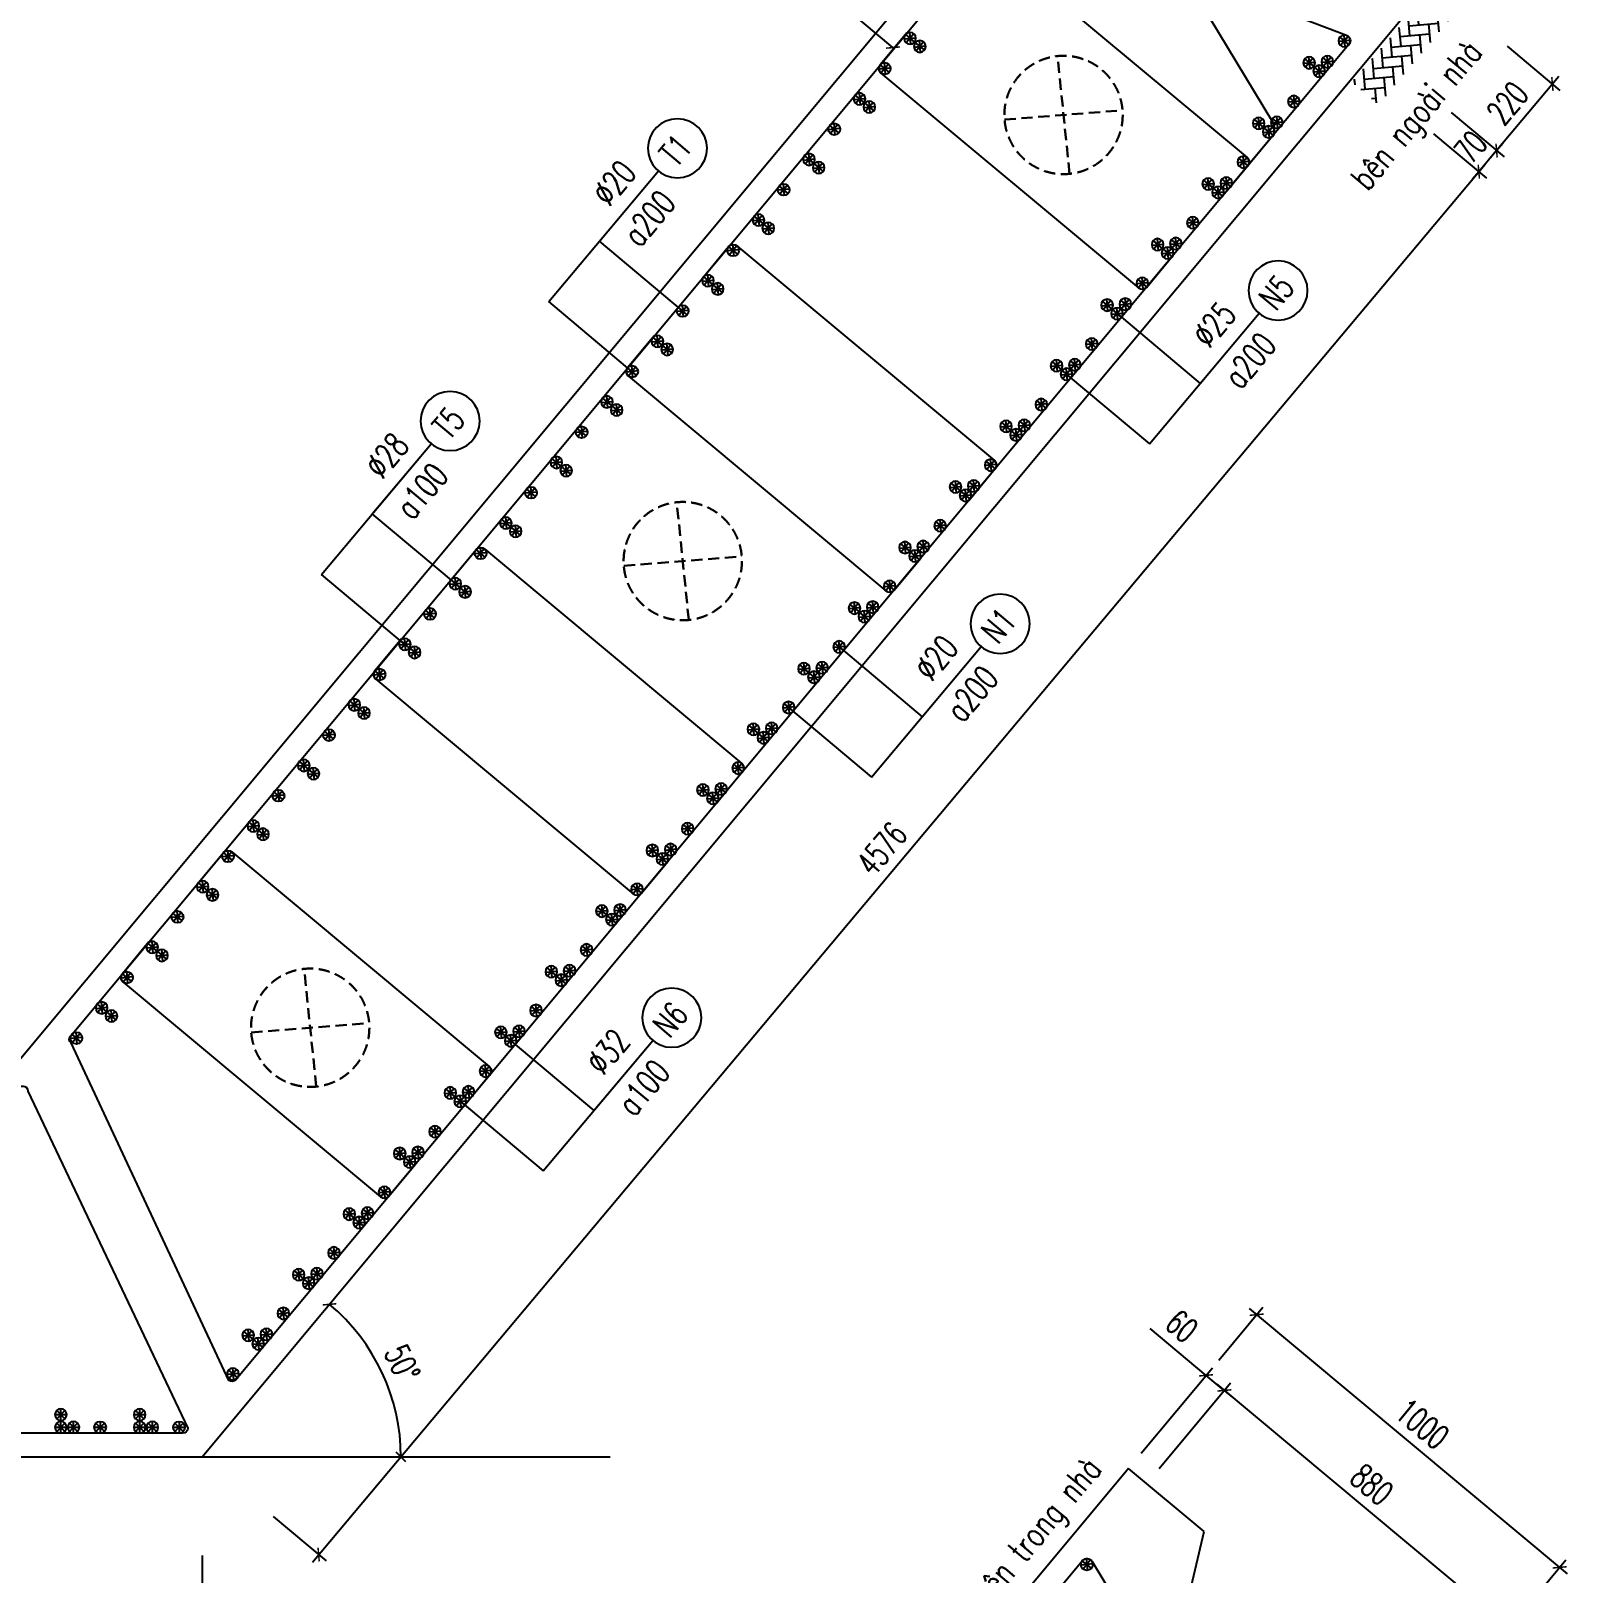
# Model space of a CAD drawing. Header units: millimetres. Extents: x -143483 to 1166745, y -1448440 to -1202244.
# Drawn here: x 1077720 to 1093299, y -1267271 to -1251632 of the extents above; entities that cross this region are included whole.
import ezdxf
from ezdxf.enums import TextEntityAlignment as Align

# ---------------------------------------------------------------- set-up
doc = ezdxf.new("R2010")
doc.units = ezdxf.units.MM
doc.header["$LTSCALE"] = 30
doc.header["$PDMODE"] = 3
doc.linetypes.add('DASHED', pattern=[19.05, 12.7, -6.35])
doc.layers.get('0').update_dxf_attribs({"lineweight": 9})
doc.layers.get('Defpoints').update_dxf_attribs({"lineweight": 9})
for name, color, linetype in [('ccu11-Cotthep', 9, 'Continuous'), ('ccu11-Dim', 8, 'Continuous'), ('ccu11-Hatch', 8, 'Continuous'), ('ccu11-Text', 31, 'Continuous'), ('ccu11-Thep', 4, 'Continuous'), ('ccu11-Thep doc', 4, 'Continuous'), ('ccu11-Thepdai', 6, 'Continuous'), ('Xref_ST_MBDV Cot vach 30.7.2022$0$Xref_ST_MBDV Cot vach 30.7.2022|Xref_ST_MBDV Cot vach 30.7.2022|Xref_ST_MBDV Cot vach 30.7.2022|Xref_ST_MBDV Cot vach 30.7.2022|ccu12-Thay', 7, 'Continuous')]:
    doc.layers.add(name, color=color, linetype=linetype)
doc.layers.add('ccu11-Khuat', color=9, linetype='DASHED', lineweight=30)
doc.layers.add('Vicom_thep doc', color=1, linetype='Continuous', lineweight=35)
doc.styles.add('ccu11-dim', font='vnsimli.shx', dxfattribs={"width": 0.65, "bigfont": 'bigfont.shx'})
doc.styles.add('ccu11-vnsimli', font='vnsimli.shx', dxfattribs={"width": 0.8, "bigfont": 'vns.shx'})
doc.styles.add('ccu11-vnsimple', font='vnsimple.shx', dxfattribs={"bigfont": 'bigfont.shx'})
doc.styles.add('ccu11_simli', font='vnsimli.shx', dxfattribs={"width": 0.8})
doc.dimstyles.new('ccu11-100', dxfattribs={"dimscale": 100, "dimtxt": 2.5, "dimasz": 1, "dimexe": 1, "dimexo": 2, "dimgap": 1, "dimtad": 1, "dimdec": 0, "dimdsep": 46, "dimtxsty": 'ccu11-dim', "dimblk": 'ARCHTICK', "dimcen": -1, "dimdle": 1, "dimclrd": 256, "dimclre": 256, "dimclrt": 3, "dimadec": 0, "dimazin": 2, "dimtfac": 0.1, "dimtdec": 0, "dimtmove": 0, "dimatfit": 1, "dimldrblk": 'ARCHTICK', "dimfxl": 0, "dimtvp": 0.833333, "dimtolj": 1, "dimtzin": 12, "dimarcsym": 0})
doc.dimstyles.new('ccu11-100x4', dxfattribs={"dimscale": 100, "dimtxt": 2.5, "dimasz": 1, "dimexe": 1, "dimexo": 2, "dimgap": 1, "dimtad": 1, "dimdec": 0, "dimlfac": 0.25, "dimdsep": 46, "dimtxsty": 'ccu11-dim', "dimblk": 'ARCHTICK', "dimcen": -1, "dimdle": 1, "dimclrd": 256, "dimclre": 256, "dimclrt": 3, "dimadec": 0, "dimazin": 2, "dimtfac": 0.1, "dimtdec": 0, "dimtmove": 0, "dimatfit": 1, "dimldrblk": 'ARCHTICK', "dimfxl": 0, "dimtvp": 0.833333, "dimtolj": 1, "dimtzin": 12, "dimarcsym": 0})

# ---------------------------------------------------------------- blocks, each defined once
blk = doc.blocks.new('MCT')
at = {"ltscale": 0.005}
for p, q in [((-0.49, 0), (0.49, 0)), ((0.35, -0.35), (-0.35, 0.35)), ((-0.35, -0.35), (0.35, 0.35)), ((0, -0.49), (0, 0.49))]:
    blk.add_line(p, q, dxfattribs=at)
blk.add_circle((0, 0), 0.492, dxfattribs=at)
blk = doc.blocks.new('*U1283')
at = {"layer": 'ccu11-Thep doc', "xscale": -121.9200000001001, "yscale": 121.9200000001001, "zscale": 121.92, "rotation": 270}
blk.add_blockref('MCT', (0, 0), dxfattribs=at)
blk = doc.blocks.new('*U1284')
at = {"layer": 'ccu11-Thep doc', "color": 0, "linetype": 'ByBlock', "lineweight": -2, "transparency": 16777216}
for p in [(18400, 0), (19200, 0)]:
    blk.add_blockref('*U1283', p, dxfattribs=at)
blk = doc.blocks.new('_ARCHTICK')
at = {"color": 0, "linetype": 'ByBlock', "const_width": 0.15}
blk.add_lwpolyline([(-0.5, -0.5), (0.5, 0.5)], dxfattribs=at)
blk = doc.blocks.new('*D3285')
at = {"layer": 'ccu11-Dim', "linetype": 'ByBlock', "lineweight": -2, "ltscale": 30, "transparency": 16777216}
for p, q in [((1059962, -1267092), (1059962, -1267792)), ((1079458, -1267092), (1079458, -1267792)), ((1059862, -1267692), (1079558, -1267692))]:
    blk.add_line(p, q, dxfattribs=at)
at = {"layer": 'Defpoints', "color": 0, "linetype": 'ByBlock', "ltscale": 30, "transparency": 16777216}
for p in [(1059962, -1266892), (1079458, -1266892), (1079458, -1267692)]:
    blk.add_point(p, dxfattribs=at)
at = {"layer": 'ccu11-Dim', "linetype": 'ByBlock', "lineweight": -2, "ltscale": 30, "transparency": 16777216, "xscale": 100, "yscale": 100, "zscale": 100, "rotation": 180}
blk.add_blockref('_ARCHTICK', (1059962, -1267692), dxfattribs=at)
at = {"layer": 'ccu11-Dim', "linetype": 'ByBlock', "lineweight": -2, "ltscale": 30, "transparency": 16777216, "xscale": 100, "yscale": 100, "zscale": 100}
blk.add_blockref('_ARCHTICK', (1079458, -1267692), dxfattribs=at)
at = {"layer": 'ccu11-Dim', "color": 3, "linetype": 'ByBlock', "ltscale": 30, "transparency": 16777216, "insert": (1069710, -1267467), "char_height": 250, "attachment_point": 5, "style": 'ccu11-dim'}
blk.add_mtext('\\A1;4874', dxfattribs=at)
blk = doc.blocks.new('*D3287')
at = {"layer": 'ccu11-Dim', "lineweight": -2, "transparency": 16777216}
blk.add_arc((1079458, -1266092), 2014, 360, 50.177, dxfattribs=at)
at = {"layer": 'Defpoints', "color": 0, "transparency": 16777216}
for p in [(1091923, -1251144), (1081387, -1265512), (1079458, -1266092), (1079458, -1266092), (1083595, -1266092)]:
    blk.add_point(p, dxfattribs=at)
at = {"layer": 'ccu11-Dim', "lineweight": -2, "transparency": 16777216, "xscale": 100, "yscale": 100, "zscale": 100}
for p, rotation in [((1080748, -1264545), 140.1770003494877), ((1081472, -1266092), 269.9999999999994)]:
    blk.add_blockref('_ARCHTICK', p, dxfattribs=dict(at, rotation=rotation))
at = {"layer": 'ccu11-Dim', "color": 3, "transparency": 16777216, "insert": (1081486, -1265143), "char_height": 250, "attachment_point": 5, "rotation": 295.0885, "style": 'ccu11-dim'}
blk.add_mtext('\\A1;50\\M+1818B', dxfattribs=at)
blk = doc.blocks.new('*D3288')
at = {"layer": 'ccu11-Dim', "linetype": 'ByBlock', "lineweight": -2, "ltscale": 30, "transparency": 16777216}
for p, q in [((1092689, -1251787), (1093225, -1252237)), ((1093213, -1252096), (1092519, -1252923)), ((1092124, -1252461), (1092660, -1252911))]:
    blk.add_line(p, q, dxfattribs=at)
at = {"layer": 'Defpoints', "color": 0, "linetype": 'ByBlock', "ltscale": 30, "transparency": 16777216}
for p in [(1092536, -1251658), (1091970, -1252332), (1092583, -1252846)]:
    blk.add_point(p, dxfattribs=at)
at = {"layer": 'ccu11-Dim', "linetype": 'ByBlock', "lineweight": -2, "ltscale": 30, "transparency": 16777216, "xscale": 100, "yscale": 100, "zscale": 100}
for p, rotation in [((1093149, -1252172), 49.9999999935166), ((1092583, -1252846), 229.9999999935166)]:
    blk.add_blockref('_ARCHTICK', p, dxfattribs=dict(at, rotation=rotation))
at = {"layer": 'ccu11-Dim', "color": 3, "linetype": 'ByBlock', "ltscale": 30, "transparency": 16777216, "insert": (1092694, -1252365), "char_height": 250, "attachment_point": 5, "rotation": 50, "style": 'ccu11-dim'}
blk.add_mtext('\\A1;220', dxfattribs=at)
blk = doc.blocks.new('*D3289')
at = {"layer": 'ccu11-Dim', "linetype": 'ByBlock', "lineweight": -2, "ltscale": 30, "transparency": 16777216}
for p, q in [((1092124, -1252461), (1092660, -1252911)), ((1091944, -1252675), (1092480, -1253125)), ((1092583, -1252846), (1092647, -1252770)), ((1092583, -1252846), (1092403, -1253061)), ((1092403, -1253061), (1092339, -1253137))]:
    blk.add_line(p, q, dxfattribs=at)
at = {"layer": 'Defpoints', "color": 0, "linetype": 'ByBlock', "ltscale": 30, "transparency": 16777216}
for p in [(1091970, -1252332), (1091790, -1252547), (1092403, -1253061)]:
    blk.add_point(p, dxfattribs=at)
at = {"layer": 'ccu11-Dim', "linetype": 'ByBlock', "lineweight": -2, "ltscale": 30, "transparency": 16777216, "xscale": 100, "yscale": 100, "zscale": 100}
for p, rotation in [((1092583, -1252846), 229.9999999935166), ((1092403, -1253061), 49.99999999351658)]:
    blk.add_blockref('_ARCHTICK', p, dxfattribs=dict(at, rotation=rotation))
at = {"layer": 'ccu11-Dim', "color": 3, "linetype": 'ByBlock', "ltscale": 30, "transparency": 16777216, "insert": (1092321, -1252809), "char_height": 250, "attachment_point": 5, "rotation": 50, "style": 'ccu11-dim'}
blk.add_mtext('\\A1;70', dxfattribs=at)
blk = doc.blocks.new('*D3290')
at = {"layer": 'ccu11-Dim', "linetype": 'ByBlock', "lineweight": -2, "ltscale": 30, "transparency": 16777216}
for p, q in [((1091944, -1252675), (1092480, -1253125)), ((1080574, -1267159), (1092467, -1252984)), ((1080178, -1266696), (1080715, -1267146))]:
    blk.add_line(p, q, dxfattribs=at)
at = {"layer": 'Defpoints', "color": 0, "linetype": 'ByBlock', "ltscale": 30, "transparency": 16777216}
for p in [(1091790, -1252547), (1092403, -1253061), (1080025, -1266568)]:
    blk.add_point(p, dxfattribs=at)
at = {"layer": 'ccu11-Dim', "linetype": 'ByBlock', "lineweight": -2, "ltscale": 30, "transparency": 16777216, "xscale": 100, "yscale": 100, "zscale": 100}
for p, rotation in [((1092403, -1253061), 49.99999999351658), ((1080638, -1267082), 229.9999999935166)]:
    blk.add_blockref('_ARCHTICK', p, dxfattribs=dict(at, rotation=rotation))
at = {"layer": 'ccu11-Dim', "color": 3, "linetype": 'ByBlock', "ltscale": 30, "transparency": 16777216, "insert": (1086348, -1259927), "char_height": 250, "attachment_point": 5, "rotation": 50, "style": 'ccu11-dim'}
blk.add_mtext('\\A1;4576', dxfattribs=at)
blk = doc.blocks.new('*U1297')
at = {"layer": 'ccu11-Thep doc', "xscale": -121.9200000001001, "yscale": 121.9200000001001, "zscale": 121.92, "rotation": 270}
blk.add_blockref('MCT', (0, 0), dxfattribs=at)
blk = doc.blocks.new('*U1298')
at = {"layer": 'ccu11-Thep doc', "color": 0, "linetype": 'ByBlock', "lineweight": -2, "transparency": 16777216}
for p in [(0, 0), (800, 0), (1600, 0), (2400, 0), (3200, 0), (4000, 0), (4800, 0), (5600, 0), (6400, 0), (7200, 0), (8000, 0), (8800, 0), (9600, 0), (10400, 0), (11200, 0), (12000, 0), (12800, 0), (13600, 0), (14400, 0), (15200, 0), (16000, 0)]:
    blk.add_blockref('*U1297', p, dxfattribs=at)
blk = doc.blocks.new('*U1281')
at = {"layer": 'ccu11-Thep doc', "xscale": -121.9200000001001, "yscale": 121.9200000001001, "zscale": 121.92, "rotation": 270}
blk.add_blockref('MCT', (0, 0), dxfattribs=at)
blk = doc.blocks.new('*U1282')
at = {"layer": 'ccu11-Thep doc', "color": 0, "linetype": 'ByBlock', "lineweight": -2, "transparency": 16777216}
for p in [(0, 0), (800, 0), (1600, 0), (2400, 0), (3200, 0), (4000, 0), (4800, 0), (5600, 0), (6400, 0), (7200, 0), (8000, 0), (8800, 0), (9600, 0), (10400, 0), (11200, 0), (12000, 0), (12800, 0), (13600, 0), (14400, 0), (15200, 0), (16000, 0), (16800, 0), (17600, 0)]:
    blk.add_blockref('*U1281', p, dxfattribs=at)
blk = doc.blocks.new('ccu11_block_thep')
at = {"layer": 'ccu11-Thep', "color": 3}
for p, q in [((-0.4, 0), (0.4, 0)), ((-0.28, 0.28), (0.28, -0.28)), ((0.28, 0.28), (-0.28, -0.28)), ((0, 0.4), (0, -0.4))]:
    blk.add_line(p, q, dxfattribs=at)
at = {"layer": 'ccu11-Thep', "color": 1, "const_width": 0.0667}
blk.add_lwpolyline([(-0.4, 0, 1), (0.4, 0, 1), (-0.4, 0, 1)], format="xyb", dxfattribs=at)
at = {"layer": 'ccu11-Thep', "color": 1}
blk.add_circle((0, 0), 0.4, dxfattribs=at)
blk = doc.blocks.new('*U1273')
at = {"layer": 'Vicom_thep doc', "xscale": -150, "yscale": 150, "zscale": 150, "rotation": 180}
blk.add_blockref('ccu11_block_thep', (0, 0), dxfattribs=at)
blk = doc.blocks.new('*U1274')
at = {"layer": 'ccu11-Thep doc', "color": 0, "linetype": 'ByBlock', "lineweight": -2, "transparency": 16777216}
for p in [(17600, 0), (18400, 0)]:
    blk.add_blockref('*U1273', p, dxfattribs=at)
blk = doc.blocks.new('*U1299')
at = {"layer": 'Vicom_thep doc', "xscale": -150, "yscale": 150, "zscale": 150, "rotation": 180}
blk.add_blockref('ccu11_block_thep', (0, 0), dxfattribs=at)
blk = doc.blocks.new('*U1300')
at = {"layer": 'ccu11-Thep doc', "color": 0, "linetype": 'ByBlock', "lineweight": -2, "transparency": 16777216}
for p in [(0, 0), (800, 0), (1600, 0), (2400, 0), (3200, 0), (4000, 0), (4800, 0), (5600, 0), (6400, 0), (7200, 0), (8000, 0), (8800, 0), (9600, 0), (10400, 0), (11200, 0), (12000, 0), (12800, 0), (13600, 0), (14400, 0), (15200, 0), (16000, 0), (16800, 0)]:
    blk.add_blockref('*U1299', p, dxfattribs=at)
blk = doc.blocks.new('*U1277')
at = {"layer": 'Vicom_thep doc', "xscale": -150, "yscale": 150, "zscale": 150, "rotation": 180}
blk.add_blockref('ccu11_block_thep', (0, 0), dxfattribs=at)
blk = doc.blocks.new('*U1278')
at = {"layer": 'ccu11-Thep doc', "color": 0, "linetype": 'ByBlock', "lineweight": -2, "transparency": 16777216}
for p in [(0, 0), (800, 0), (1600, 0), (2400, 0), (3200, 0), (4000, 0), (4800, 0), (5600, 0), (6400, 0), (7200, 0), (8000, 0), (8800, 0), (9600, 0), (10400, 0), (11200, 0), (12000, 0), (12800, 0), (13600, 0), (14400, 0), (15200, 0)]:
    blk.add_blockref('*U1277', p, dxfattribs=at)
blk = doc.blocks.new('*U1293')
at = {"layer": 'Vicom_thep doc', "xscale": -150, "yscale": 150, "zscale": 150, "rotation": 180}
blk.add_blockref('ccu11_block_thep', (0, 0), dxfattribs=at)
blk = doc.blocks.new('*U1294')
at = {"layer": 'ccu11-Thep doc', "color": 0, "linetype": 'ByBlock', "lineweight": -2, "transparency": 16777216}
for p in [(0, 0), (800, 0), (1600, 0), (2400, 0), (3200, 0), (4000, 0), (4800, 0), (5600, 0), (6400, 0), (7200, 0), (8000, 0), (8800, 0), (9600, 0), (10400, 0), (11200, 0), (12000, 0), (12800, 0), (13600, 0), (14400, 0), (15200, 0)]:
    blk.add_blockref('*U1293', p, dxfattribs=at)
blk = doc.blocks.new('*U2213')
at = {"layer": 'Vicom_thep doc', "xscale": -150, "yscale": 150, "zscale": 150, "rotation": 180}
blk.add_blockref('ccu11_block_thep', (0, 0), dxfattribs=at)
blk = doc.blocks.new('*U2214')
at = {"layer": 'ccu11-Thep doc', "color": 0, "linetype": 'ByBlock', "lineweight": -2, "transparency": 16777216}
for p in [(17600, 0), (18400, 0)]:
    blk.add_blockref('*U2213', p, dxfattribs=at)
blk = doc.blocks.new('*U2215')
at = {"layer": 'Vicom_thep doc', "xscale": -150, "yscale": 150, "zscale": 150, "rotation": 180}
blk.add_blockref('ccu11_block_thep', (0, 0), dxfattribs=at)
blk = doc.blocks.new('*U2216')
at = {"layer": 'ccu11-Thep doc', "color": 0, "linetype": 'ByBlock', "lineweight": -2, "transparency": 16777216}
for p in [(17600, 0), (18400, 0)]:
    blk.add_blockref('*U2215', p, dxfattribs=at)
blk = doc.blocks.new('*U2217')
at = {"layer": 'Vicom_thep doc', "xscale": -150, "yscale": 150, "zscale": 150, "rotation": 180}
blk.add_blockref('ccu11_block_thep', (0, 0), dxfattribs=at)
blk = doc.blocks.new('*U2218')
at = {"layer": 'ccu11-Thep doc', "color": 0, "linetype": 'ByBlock', "lineweight": -2, "transparency": 16777216}
for p in [(0, 0), (800, 0), (1600, 0), (2400, 0), (3200, 0), (4000, 0), (4800, 0), (5600, 0), (6400, 0), (7200, 0), (8000, 0), (8800, 0), (9600, 0), (10400, 0), (11200, 0), (12000, 0), (12800, 0), (13600, 0), (14400, 0), (15200, 0), (16000, 0), (16800, 0)]:
    blk.add_blockref('*U2217', p, dxfattribs=at)
blk = doc.blocks.new('*U2219')
at = {"layer": 'Vicom_thep doc', "xscale": -150, "yscale": 150, "zscale": 150, "rotation": 180}
blk.add_blockref('ccu11_block_thep', (0, 0), dxfattribs=at)
blk = doc.blocks.new('*U2220')
at = {"layer": 'ccu11-Thep doc', "color": 0, "linetype": 'ByBlock', "lineweight": -2, "transparency": 16777216}
for p in [(0, 0), (800, 0), (1600, 0), (2400, 0), (3200, 0), (4000, 0), (4800, 0), (5600, 0), (6400, 0), (7200, 0), (8000, 0), (8800, 0), (9600, 0), (10400, 0), (11200, 0), (12000, 0), (12800, 0), (13600, 0), (14400, 0), (15200, 0), (16000, 0), (16800, 0)]:
    blk.add_blockref('*U2219', p, dxfattribs=at)
blk = doc.blocks.new('SHD')
at = {"layer": 'ccu11-Cotthep'}
blk.add_circle((300, 0), 300, dxfattribs=at)
at = {"layer": 'ccu11-Cotthep', "color": 31, "style": 'ccu11_simli', "width": 0.8}
blk.add_attdef('DK', text='', height=250, dxfattribs=at).set_placement((-101, 65), align=Align.BOTTOM_RIGHT)
blk.add_attdef('KH', text='', height=250, dxfattribs=at).set_placement((300, 0), align=Align.MIDDLE)
blk.add_attdef('KC', text='', height=250, dxfattribs=at).set_placement((-101, -142), align=Align.TOP_RIGHT)
blk = doc.blocks.new('*D3253')
at = {"layer": 'ccu11-Dim', "linetype": 'ByBlock', "lineweight": -2, "ltscale": 30, "transparency": 16777216}
for p, q in [((1089637, -1265265), (1089069, -1264791)), ((1088979, -1266054), (1089702, -1265188)), ((1089822, -1265418), (1089637, -1265265)), ((1089163, -1266208), (1089886, -1265341)), ((1089822, -1265418), (1089899, -1265482))]:
    blk.add_line(p, q, dxfattribs=at)
at = {"layer": 'Defpoints', "color": 0, "linetype": 'ByBlock', "ltscale": 30, "transparency": 16777216}
for p in [(1089822, -1265418), (1088851, -1266208), (1089035, -1266362)]:
    blk.add_point(p, dxfattribs=at)
at = {"layer": 'ccu11-Dim', "linetype": 'ByBlock', "lineweight": -2, "ltscale": 30, "transparency": 16777216, "xscale": 100, "yscale": 100, "zscale": 100}
for p, rotation in [((1089637, -1265265), 320.1770003508566), ((1089822, -1265418), 140.1770003508566)]:
    blk.add_blockref('_ARCHTICK', p, dxfattribs=dict(at, rotation=rotation))
at = {"layer": 'ccu11-Dim', "color": 3, "linetype": 'ByBlock', "ltscale": 30, "transparency": 16777216, "insert": (1089391, -1264766), "char_height": 250, "attachment_point": 5, "rotation": 320.177, "style": 'ccu11-dim'}
blk.add_mtext('\\A1;60', dxfattribs=at)
blk = doc.blocks.new('*D3254')
at = {"layer": 'ccu11-Dim', "linetype": 'ByBlock', "lineweight": -2, "ltscale": 30, "transparency": 16777216}
for p, q in [((1089163, -1266208), (1089886, -1265341)), ((1089745, -1265354), (1092602, -1267737)), ((1091867, -1268462), (1092589, -1267596))]:
    blk.add_line(p, q, dxfattribs=at)
at = {"layer": 'Defpoints', "color": 0, "linetype": 'ByBlock', "ltscale": 30, "transparency": 16777216}
for p in [(1089035, -1266362), (1092525, -1267673), (1091739, -1268616)]:
    blk.add_point(p, dxfattribs=at)
at = {"layer": 'ccu11-Dim', "linetype": 'ByBlock', "lineweight": -2, "ltscale": 30, "transparency": 16777216, "xscale": 100, "yscale": 100, "zscale": 100}
for p, rotation in [((1089822, -1265418), 140.1770003508566), ((1092525, -1267673), 320.1770003508566)]:
    blk.add_blockref('_ARCHTICK', p, dxfattribs=dict(at, rotation=rotation))
at = {"layer": 'ccu11-Dim', "color": 3, "linetype": 'ByBlock', "ltscale": 30, "transparency": 16777216, "insert": (1091318, -1266373), "char_height": 250, "attachment_point": 5, "rotation": 320.177, "style": 'ccu11-dim'}
blk.add_mtext('\\A1;880', dxfattribs=at)
blk = doc.blocks.new('*D3256')
at = {"layer": 'ccu11-Dim', "linetype": 'ByBlock', "lineweight": -2, "ltscale": 30, "transparency": 16777216}
for p, q in [((1089766, -1265111), (1090214, -1264573)), ((1090073, -1264586), (1093299, -1267276)), ((1092838, -1267673), (1093286, -1267135))]:
    blk.add_line(p, q, dxfattribs=at)
at = {"layer": 'Defpoints', "color": 0, "linetype": 'ByBlock', "ltscale": 30, "transparency": 16777216}
for p in [(1089637, -1265265), (1093222, -1267212), (1092710, -1267826)]:
    blk.add_point(p, dxfattribs=at)
at = {"layer": 'ccu11-Dim', "linetype": 'ByBlock', "lineweight": -2, "ltscale": 30, "transparency": 16777216, "xscale": 100, "yscale": 100, "zscale": 100}
for p, rotation in [((1090150, -1264650), 140.1770003508566), ((1093222, -1267212), 320.1770003508566)]:
    blk.add_blockref('_ARCHTICK', p, dxfattribs=dict(at, rotation=rotation))
at = {"layer": 'ccu11-Dim', "color": 3, "linetype": 'ByBlock', "ltscale": 30, "transparency": 16777216, "insert": (1091830, -1265758), "char_height": 250, "attachment_point": 5, "rotation": 320.177, "style": 'ccu11-dim'}
blk.add_mtext('\\A1;1000', dxfattribs=at)
blk = doc.blocks.new('*U2226')
at = {"layer": 'ccu11-Thep doc', "xscale": -121.9200000001001, "yscale": 121.9200000001001, "zscale": 121.92, "rotation": 270}
blk.add_blockref('MCT', (0, 0), dxfattribs=at)
blk = doc.blocks.new('*U2227')
at = {"layer": 'ccu11-Thep doc', "color": 0, "linetype": 'ByBlock', "lineweight": -2, "transparency": 16777216}
for p in [(0, 0), (800, 0), (1600, 0), (2400, 0), (3200, 0), (4000, 0), (4800, 0), (5600, 0), (6400, 0), (7200, 0), (8000, 0), (8800, 0), (9600, 0), (10400, 0), (11200, 0), (12000, 0), (12800, 0), (13600, 0), (14400, 0), (15200, 0), (16000, 0)]:
    blk.add_blockref('*U2226', p, dxfattribs=at)

msp = doc.modelspace()

# ---------------------------------------------------------------- hatches: boundary and pattern name
at = {"layer": 'ccu11-Hatch', "ltscale": 10}
h = msp.add_hatch(dxfattribs=at)
h.set_pattern_fill('AR-HBONE', color=256, scale=25, angle=320.177, style=0)
h.set_pattern_definition([(95.1770003, (-2361926.24, -2619892.61), (90.5687895, 108.6153505), [300, -100]), (5.1770003, (-2361935.26, -2619793.01), (90.5687895, 108.6153505), [300, -100])])
h.paths.add_polyline_path([(1091116.25, -1252153.68), (1091387.15, -1252379.57), (1092214.8, -1251387.01), (1091932.9, -1251207.75)])

# ---------------------------------------------------------------- linework, layer by layer
at = {"layer": 'ccu11-Dim'}
msp.add_lwpolyline([(1079458.2, -1266091.97), (1083595.24, -1266091.97)], dxfattribs=at)
at = {"layer": 'ccu11-Khuat', "ltscale": 0.3}
for p, q in [((1088253.06, -1253082.19), (1088130.37, -1251888.48)), ((1087593.55, -1252532.26), (1088789.88, -1252438.4)), ((1084391.77, -1257605.95), (1084269.09, -1256412.24)), ((1083732.27, -1257056.03), (1084928.59, -1256962.17)), ((1080613.53, -1262337.23), (1080490.84, -1261143.52)), ((1079954.02, -1261787.31), (1081150.35, -1261693.45))]:
    msp.add_line(p, q, dxfattribs=at)
for centre in [(1088191.71, -1252485.33), (1084330.43, -1257009.1), (1080552.18, -1261740.38)]:
    msp.add_circle(centre, 600, dxfattribs=at)
at = {"layer": 'ccu11-Thepdai'}
for points in [[(1087147.02, -1250999.92), (1087608.42, -1250446.58, -0.23620228), (1087751.23, -1250420.13), (1091060.59, -1251677.25, -0.5204497), (1091086.31, -1251772.11), (1079797.91, -1265309.81, -0.41421356), (1079727.48, -1265316.19), (1078127.54, -1261894.68, -0.41421356), (1078121.16, -1261824.26), (1088382.85, -1249517.84, -0.5204497), (1088480.79, -1249526.08), (1090312.22, -1252555.61, -0.23620228), (1090311.88, -1252700.85), (1089850.48, -1253254.19)], [(1087088.23, -1251070.42), (1087357.21, -1250747.85, -0.41421356), (1087441.72, -1250740.19), (1090053.01, -1252917.61, -0.41421356), (1090060.66, -1253002.12), (1089791.69, -1253324.69)], [(1086601.52, -1251654.12), (1086332.54, -1251976.69, 0.41421356), (1086340.2, -1252061.2), (1088951.49, -1254238.62, 0.41421356), (1089035.99, -1254230.96), (1089304.97, -1253908.39)], [(1084526.56, -1254142.53), (1084795.54, -1253819.95, -0.41421356), (1084880.04, -1253812.3), (1087491.33, -1255989.72, -0.41421356), (1087498.99, -1256074.23), (1087230.01, -1256396.8)], [(1084039.84, -1254726.23), (1083770.87, -1255048.8, 0.41421356), (1083778.52, -1255133.3), (1086389.81, -1257310.73, 0.41421356), (1086474.32, -1257303.07), (1086743.3, -1256980.5)], [(1081964.89, -1257214.63), (1082233.86, -1256892.06, -0.41421356), (1082318.37, -1256884.4), (1084929.66, -1259061.83, -0.41421356), (1084937.32, -1259146.33), (1084668.34, -1259468.9)], [(1081478.17, -1257798.33), (1081209.2, -1258120.9, 0.41421356), (1081216.85, -1258205.41), (1083828.14, -1260382.83, 0.41421356), (1083912.65, -1260375.17), (1084181.62, -1260052.6)], [(1079403.22, -1260286.74), (1079672.19, -1259964.17, -0.41421356), (1079756.7, -1259956.51), (1082367.99, -1262133.93, -0.41421356), (1082375.65, -1262218.44), (1082106.67, -1262541.01)], [(1078916.5, -1260870.44), (1078647.52, -1261193.01, 0.41421356), (1078655.18, -1261277.52), (1081266.47, -1263454.94, 0.41421356), (1081350.98, -1263447.28), (1081619.95, -1263124.71)], [(1079260.41, -1265851.97), (1060022.41, -1265851.97, -0.41421356), (1059962.41, -1265791.97), (1059962.41, -1262381.97, -0.41421356), (1060012.41, -1262331.97), (1077640.41, -1262331.97, -0.41421356), (1077690.41, -1262381.97), (1079310.41, -1265801.97, -0.41421356), (1079260.41, -1265851.97)], [(1087147.02, -1268625.99), (1087608.42, -1268072.65, -0.23620228), (1087751.23, -1268046.21), (1091060.59, -1269303.32, -0.5204497), (1091086.31, -1269398.18), (1079797.91, -1282935.89, -0.41421356), (1079727.48, -1282942.27), (1078127.54, -1279520.75, -0.41421356), (1078121.16, -1279450.33), (1088382.85, -1267143.91, -0.5204497), (1088480.79, -1267152.16), (1090312.22, -1270181.68, -0.23620228), (1090311.88, -1270326.92), (1089850.48, -1270880.26)]]:
    msp.add_lwpolyline(points, format="xyb", dxfattribs=at)
at = {"layer": 'Xref_ST_MBDV Cot vach 30.7.2022$0$Xref_ST_MBDV Cot vach 30.7.2022|Xref_ST_MBDV Cot vach 30.7.2022|Xref_ST_MBDV Cot vach 30.7.2022|Xref_ST_MBDV Cot vach 30.7.2022|ccu12-Thay', "ltscale": 10}
for p, q in [((1088850.78, -1248581.92), (1077585.44, -1262091.97)), ((1079458.2, -1266091.97), (1091922.88, -1251143.59)), ((1059562.41, -1266091.97), (1079458.2, -1266091.97)), ((1088850.78, -1266207.99), (1077585.44, -1279718.04)), ((1089618.29, -1266847.98), (1088850.78, -1266207.99)), ((1089361.71, -1267936.95), (1089618.29, -1266847.98))]:
    msp.add_line(p, q, dxfattribs=at)

# ---------------------------------------------------------------- block references
at = {"layer": 'ccu11-Cotthep'}
ref = msp.add_blockref('SHD', (1084083.47, -1253053.35), dxfattribs=dict(at, xscale=-1, rotation=230))
ref.add_attrib('KH', 'T1', dxfattribs={"color": 31, "height": 250, "rotation": 50, "style": 'ccu11-vnsimple', "width": 0.7}).set_placement((1084260.23, -1252842.69), align=Align.MIDDLE_CENTER)
ref.add_attrib('KC', 'a200', dxfattribs={"color": 31, "height": 250, "rotation": 50, "style": 'ccu11-vnsimple', "width": 0.7}).set_placement((1083892.62, -1253452.69), align=Align.TOP_CENTER)
ref.add_attrib('DK', '`20', dxfattribs={"color": 31, "height": 250, "rotation": 50, "style": 'ccu11-vnsimple', "width": 0.7}).set_placement((1083787.73, -1253302.28), align=Align.BOTTOM_CENTER)
ref = msp.add_blockref('SHD', (1090174.31, -1254495.34), dxfattribs=dict(at, xscale=-1, rotation=230))
ref.add_attrib('KH', 'N5', dxfattribs={"color": 31, "height": 250, "rotation": 50, "style": 'ccu11-vnsimple', "width": 0.7}).set_placement((1090351.08, -1254284.68), align=Align.MIDDLE_CENTER)
ref.add_attrib('KC', 'a200', dxfattribs={"color": 31, "height": 250, "rotation": 50, "style": 'ccu11-vnsimple', "width": 0.7}).set_placement((1089983.6, -1254894.79), align=Align.TOP_CENTER)
ref.add_attrib('DK', '`25', dxfattribs={"color": 31, "height": 250, "rotation": 50, "style": 'ccu11-vnsimple', "width": 0.7}).set_placement((1089871.78, -1254738.57), align=Align.BOTTOM_CENTER)
ref = msp.add_blockref('SHD', (1081778.5, -1255818.7), dxfattribs=dict(at, xscale=-1, rotation=230))
ref.add_attrib('KH', 'T5', dxfattribs={"color": 31, "height": 250, "rotation": 50, "style": 'ccu11-vnsimple', "width": 0.7}).set_placement((1081955.27, -1255608.04), align=Align.MIDDLE_CENTER)
ref.add_attrib('KC', 'a100', dxfattribs={"color": 31, "height": 250, "rotation": 50, "style": 'ccu11-vnsimple', "width": 0.7}).set_placement((1081587.66, -1256218.03), align=Align.TOP_CENTER)
ref.add_attrib('DK', '`28', dxfattribs={"color": 31, "height": 250, "rotation": 50, "style": 'ccu11-vnsimple', "width": 0.7}).set_placement((1081482.77, -1256067.63), align=Align.BOTTOM_CENTER)
ref = msp.add_blockref('SHD', (1087356.47, -1257874.66), dxfattribs=dict(at, xscale=-1, rotation=230))
ref.add_attrib('KH', 'N1', dxfattribs={"color": 31, "height": 250, "rotation": 50, "style": 'ccu11-vnsimple', "width": 0.7}).set_placement((1087533.24, -1257664), align=Align.MIDDLE_CENTER)
ref.add_attrib('KC', 'a200', dxfattribs={"color": 31, "height": 250, "rotation": 50, "style": 'ccu11-vnsimple', "width": 0.7}).set_placement((1087165.76, -1258274.11), align=Align.TOP_CENTER)
ref.add_attrib('DK', '`20', dxfattribs={"color": 31, "height": 250, "rotation": 50, "style": 'ccu11-vnsimple', "width": 0.7}).set_placement((1087053.94, -1258117.88), align=Align.BOTTOM_CENTER)
ref = msp.add_blockref('SHD', (1084026.3, -1261868.4), dxfattribs=dict(at, xscale=-1, rotation=230))
ref.add_attrib('KH', 'N6', dxfattribs={"color": 31, "height": 250, "rotation": 50, "style": 'ccu11-vnsimple', "width": 0.7}).set_placement((1084203.07, -1261657.74), align=Align.MIDDLE_CENTER)
ref.add_attrib('KC', 'a100', dxfattribs={"color": 31, "height": 250, "rotation": 50, "style": 'ccu11-vnsimple', "width": 0.7}).set_placement((1083835.59, -1262267.84), align=Align.TOP_CENTER)
ref.add_attrib('DK', '`32', dxfattribs={"color": 31, "height": 250, "rotation": 50, "style": 'ccu11-vnsimple', "width": 0.7}).set_placement((1083723.77, -1262111.62), align=Align.BOTTOM_CENTER)
at = {"layer": 'ccu11-Thep doc', "xscale": -1}
for name, p, rotation in [('*U1298', (1088427.91, -1249556.93), 50.17700069890327), ('*U1284', (1060022.41, -1265791.97), 180), ('*U2227', (1088427.91, -1267183.01), 50.17700069890327)]:
    msp.add_blockref(name, p, dxfattribs=dict(at, rotation=rotation))
at = {"layer": 'ccu11-Thep doc'}
for name, p, rotation in [('*U1278', (1088172.29, -1249864.6), 230.177), ('*U1294', (1088271.03, -1249947.65), 230.177), ('*U1282', (1091039.75, -1251734.81), 230.1770000001006), ('*U2218', (1090682.75, -1251956.01), 230.177), ('*U1300', (1090783.58, -1252042.02), 230.177), ('*U2220', (1090867.42, -1251945.96), 230.177)]:
    msp.add_blockref(name, p, dxfattribs=dict(at, rotation=rotation))
for name, p in [('*U2214', (1060423.58, -1265663.45)), ('*U1274', (1060423.58, -1265791.97)), ('*U2216', (1060552.16, -1265791.97))]:
    msp.add_blockref(name, p, dxfattribs=at)

# ---------------------------------------------------------------- texts
at = {"layer": 'ccu11-Text', "linetype": 'Continuous', "style": 'ccu11-vnsimli', "width": 0.75}
for s, p in [('bªn ngoµi nhµ', (1091864.16, -1252562.8)), ('bªn trong nhµ', (1088010.78, -1266923.42))]:
    msp.add_text(s, height=250, rotation=50.177, dxfattribs=at).set_placement(p, align=Align.CENTER)

# ---------------------------------------------------------------- dimensions: what is measured, and where the dimension line sits
at = {"layer": 'ccu11-Dim'}
dim = msp.add_angular_dim_2l(base=(1081386.83, -1265512.41), line1=((1079458.2, -1266091.97), (1083595.24, -1266091.97)), line2=((1079458.2, -1266091.97), (1091922.88, -1251143.59)), dimstyle='ccu11-100', override={"dimadec": 0}, dxfattribs=at)
dim.commit()
dim.dimension.update_dxf_attribs({"geometry": '*D3287', "text_midpoint": (1081485.8, -1265142.66)})
at = {"layer": 'ccu11-Dim', "linetype": 'ByBlock', "ltscale": 30}
for base, p1, p2, angle, picture, middle in [((1092583.18, -1252846.4), (1092535.99, -1251658.05), (1091970.34, -1252332.17), 50, '*D3288', (1092693.64, -1252364.71)), ((1092403.19, -1253060.89), (1080025.25, -1266567.78), (1091790.36, -1252546.66), 50, '*D3290', (1086348.28, -1259926.82)), ((1093221.9, -1267211.8), (1089637.46, -1265264.55), (1092709.57, -1267826.22), 140.177, '*D3256', (1091829.95, -1265758.16))]:
    dim = msp.add_linear_dim(base=base, p1=p1, p2=p2, angle=angle, dimstyle='ccu11-100x4', dxfattribs=at)
    dim.commit()
    dim.dimension.update_dxf_attribs({"geometry": picture, "text_midpoint": middle})
for base, p1, p2, angle, override, picture, middle in [((1092403.19, -1253060.89), (1091970.34, -1252332.17), (1091790.36, -1252546.66), 50, {"dimtix": 1}, '*D3289', (1092320.83, -1252809.02)), ((1092525.24, -1267672.52), (1089035.1, -1266361.69), (1091738.56, -1268615.96), 140.177, {"dimtmove": 1}, '*D3254', (1091317.61, -1266372.58))]:
    dim = msp.add_linear_dim(base=base, p1=p1, p2=p2, angle=angle, dimstyle='ccu11-100x4', override=override, dxfattribs=at)
    dim.commit()
    dim.dimension.update_dxf_attribs({"geometry": picture, "text_midpoint": middle})
dim = msp.add_linear_dim(base=(1089821.79, -1265418.25), p1=(1088850.78, -1266207.99), p2=(1089035.1, -1266361.69), angle=140.177, dimstyle='ccu11-100x4', dxfattribs=at)
dim.commit()
dim.dimension.update_dxf_attribs({"geometry": '*D3253', "text_midpoint": (1089247.32, -1264939.23), "dimtype": 160})
dim = msp.add_linear_dim(base=(1079458.2, -1267692.33), p1=(1059962.41, -1266892.33), p2=(1079458.2, -1266892.33), dimstyle='ccu11-100x4', dxfattribs=at)
dim.commit()
dim.dimension.update_dxf_attribs({"geometry": '*D3285', "text_midpoint": (1069710.3, -1267467.33)})

# ---------------------------------------------------------------- leaders
at = {"layer": 'ccu11-Cotthep', "linetype": 'ByBlock', "ltscale": 30}
msp.add_leader([(1086462.31, -1251801.72), (1085665.35, -1251132.99), (1086262.5, -1250421.34)], dimstyle='ccu11-100x4', dxfattribs=at)
at = {"layer": 'ccu11-Cotthep'}
for points in [[(1083815.01, -1255085.14), (1082972.09, -1254377.84), (1084083.47, -1253053.35)], [(1084329.24, -1254472.3), (1083486.32, -1253765.01), (1084083.47, -1253053.35)], [(1088220.01, -1255112.54), (1089062.93, -1255819.83), (1090174.31, -1254495.34)], [(1088734.24, -1254499.7), (1089577.16, -1255207), (1090174.31, -1254495.34)], [(1081510.05, -1257850.49), (1080667.12, -1257143.19), (1081778.5, -1255818.7)], [(1082024.28, -1257237.65), (1081181.35, -1256530.36), (1081778.5, -1255818.7)], [(1085402.17, -1258491.86), (1086245.09, -1259199.15), (1087356.47, -1257874.66)], [(1085916.4, -1257879.02), (1086759.32, -1258586.32), (1087356.47, -1257874.66)], [(1082072, -1262485.59), (1082914.92, -1263192.89), (1084026.3, -1261868.4)], [(1082586.23, -1261872.76), (1083429.15, -1262580.05), (1084026.3, -1261868.4)]]:
    msp.add_leader(points, dimstyle='ccu11-100', override={"dimasz": 1.5, "dimgap": 1, "dimtad": 0, "dimldrblk": 'None', "dimfxl": 3, "dimfxlon": 1, "dimtfill": 1, "dimarcsym": 1}, dxfattribs=at)

doc.saveas('drawing.dxf')
